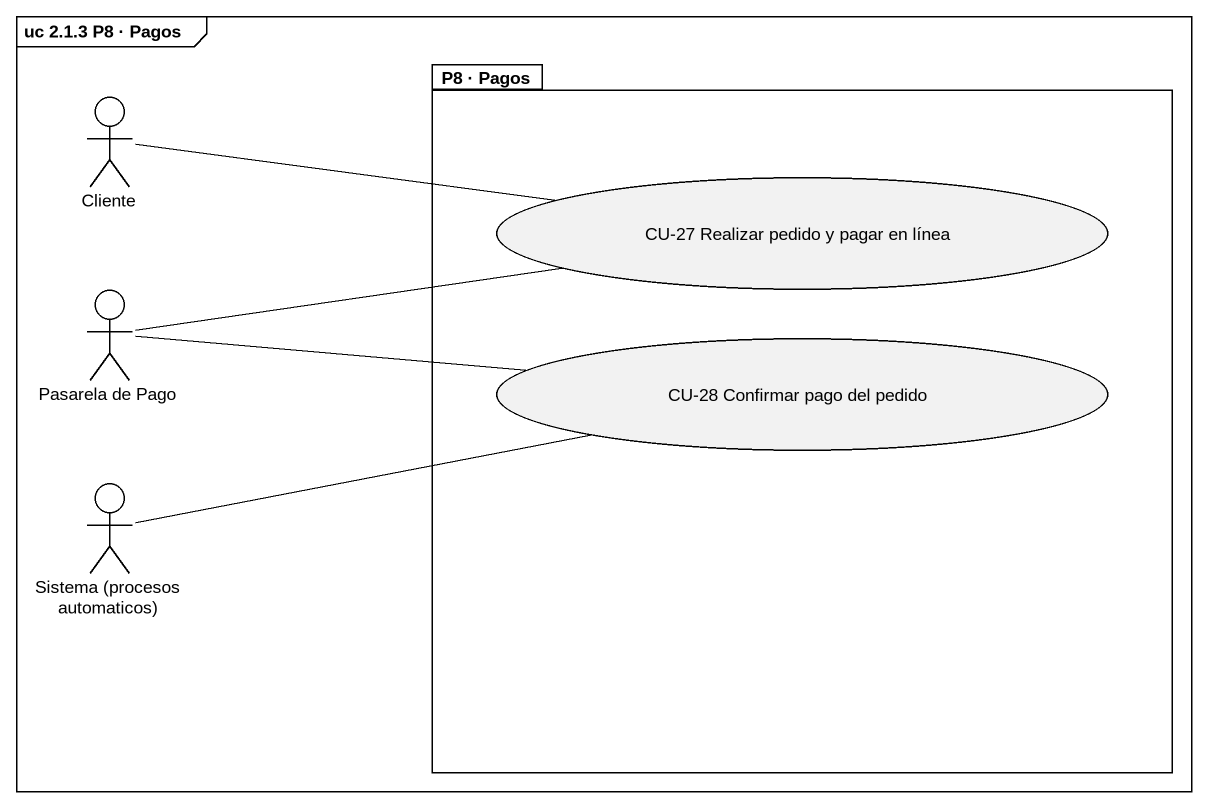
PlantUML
@startuml
mainframe uc 2.1.3 P8 · Pagos
actor Cliente
package "P8 · Pagos" as P8_Pagos {
  usecase "CU-27 Realizar pedido y pagar en línea" as CU_27_Realizar_pedido_y
  usecase "CU-28 Confirmar pago del pedido" as CU_28_Confirmar_pago_del
}
actor "Pasarela de Pago" as Pasarela_de_Pago
actor "Sistema (procesos automaticos)" as Sistema_procesos_automaticos
Cliente -right- CU_27_Realizar_pedido_y
Pasarela_de_Pago -right- CU_27_Realizar_pedido_y
Pasarela_de_Pago -right- CU_28_Confirmar_pago_del
Sistema_procesos_automaticos -right- CU_28_Confirmar_pago_del
@enduml
